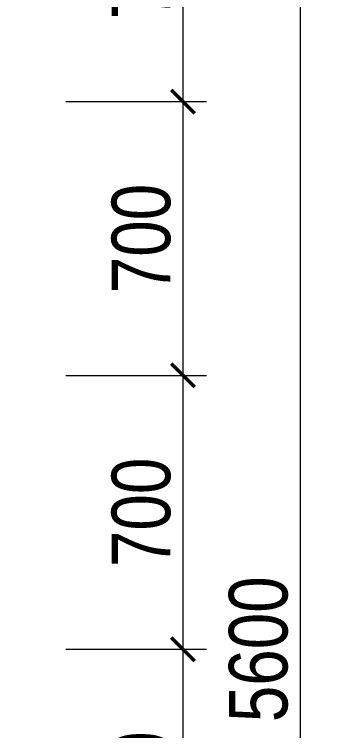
# Model space of a CAD drawing. Header units: millimetres. Extents: x -547695 to 905972, y -1055718 to 167349.
# Drawn here: x -483611 to -482027, y -972240 to -968577 of the extents above; entities that cross this region are included whole.
import ezdxf

# ---------------------------------------------------------------- set-up
doc = ezdxf.new("R2010")
doc.units = ezdxf.units.MM
doc.layers.get('DEFPOINTS').update_dxf_attribs({"color": 1, "lineweight": 25})
doc.layers.add('A-DIMS', color=8, linetype='Continuous', lineweight=9)
doc.styles.add('VTK_Arial', font='arial.ttf', dxfattribs={"width": 0.8})
doc.dimstyles.new('A-2.5-DIM120 x 2', dxfattribs={"dimscale": 120, "dimtxt": 2.5, "dimasz": 1, "dimexe": 1, "dimexo": 0, "dimgap": 0.5, "dimtad": 1, "dimdec": 0, "dimlfac": 0.5, "dimzin": 12, "dimdsep": 46, "dimtxsty": 'VTK_Arial', "dimblk": 'ARCHTICK', "dimcen": 0, "dimdle": 1, "dimclrd": 256, "dimclre": 256, "dimclrt": 7, "dimadec": 1, "dimazin": 3, "dimtfac": 1, "dimtdec": 0, "dimtmove": 0, "dimatfit": 2, "dimfxl": 5, "dimfxlon": 1, "dimtfill": 1, "dimtolj": 1, "dimtzin": 0, "dimlwd": -1, "dimlwe": -1, "dimarcsym": 0})

# ---------------------------------------------------------------- blocks, each defined once
blk = doc.blocks.new('_ARCHTICK')
at = {"color": 0, "linetype": 'ByBlock', "const_width": 0.15}
blk.add_lwpolyline([(-0.5, -0.5), (0.5, 0.5)], dxfattribs=at)
blk = doc.blocks.new('*D1150')
at = {"layer": 'A-DIMS', "transparency": 16777216}
for p, q in [((-482747.2715936411, -973343.7883613082), (-482747.2715936411, -971703.7883613138)), ((-483347.2715936411, -971823.7883613138), (-482627.2715936411, -971823.7883613138)), ((-483347.2715936411, -973223.7883613082), (-482627.2715936411, -973223.7883613082))]:
    blk.add_line(p, q, dxfattribs=at)
at = {"layer": 'DEFPOINTS', "color": 0, "transparency": 16777216}
for p in [(-483610.7411014498, -971823.7883613138), (-482747.2715936411, -971823.7883613138), (-483610.7411014501, -973223.7883613082)]:
    blk.add_point(p, dxfattribs=at)
at = {"layer": 'A-DIMS', "transparency": 16777216, "xscale": 120, "yscale": 120, "zscale": 120}
for p, rotation in [((-482747.2715936411, -971823.7883613138), 90), ((-482747.2715936411, -973223.7883613082), 270)]:
    blk.add_blockref('_ARCHTICK', p, dxfattribs=dict(at, rotation=rotation))
at = {"layer": 'A-DIMS', "color": 7, "transparency": 16777216, "insert": (-482960.4434899576, -972523.788361311), "char_height": 300, "attachment_point": 5, "rotation": 90, "style": 'VTK_Arial', "bg_fill": 3, "box_fill_scale": 1.1, "bg_fill_color": 257, "bg_fill_transparency": 0}
blk.add_mtext('\\A1;700', dxfattribs=at)
blk = doc.blocks.new('*D1151')
at = {"layer": 'A-DIMS', "transparency": 16777216}
for p, q in [((-482747.2715936411, -971943.7883613138), (-482747.2715936411, -970303.7883613193)), ((-483347.2715936411, -970423.7883613193), (-482627.2715936411, -970423.7883613193)), ((-483347.2715936411, -971823.7883613138), (-482627.2715936411, -971823.7883613138))]:
    blk.add_line(p, q, dxfattribs=at)
at = {"layer": 'DEFPOINTS', "color": 0, "transparency": 16777216}
for p in [(-483610.7411014498, -970423.7883613193), (-482747.2715936411, -970423.7883613193), (-483610.7411014501, -971823.7883613138)]:
    blk.add_point(p, dxfattribs=at)
at = {"layer": 'A-DIMS', "transparency": 16777216, "xscale": 120, "yscale": 120, "zscale": 120}
for p, rotation in [((-482747.2715936411, -970423.7883613193), 90), ((-482747.2715936411, -971823.7883613138), 270)]:
    blk.add_blockref('_ARCHTICK', p, dxfattribs=dict(at, rotation=rotation))
at = {"layer": 'A-DIMS', "color": 7, "transparency": 16777216, "insert": (-482960.4434899576, -971123.7883613165), "char_height": 300, "attachment_point": 5, "rotation": 90, "style": 'VTK_Arial', "bg_fill": 3, "box_fill_scale": 1.1, "bg_fill_color": 257, "bg_fill_transparency": 0}
blk.add_mtext('\\A1;700', dxfattribs=at)
blk = doc.blocks.new('*D1152')
at = {"layer": 'A-DIMS', "transparency": 16777216}
for p, q in [((-482747.2715936411, -970543.7883613193), (-482747.2715936411, -968903.7883613249)), ((-483347.2715936411, -969023.7883613249), (-482627.2715936411, -969023.7883613249)), ((-483347.2715936411, -970423.7883613193), (-482627.2715936411, -970423.7883613193))]:
    blk.add_line(p, q, dxfattribs=at)
at = {"layer": 'DEFPOINTS', "color": 0, "transparency": 16777216}
for p in [(-483610.7411014498, -969023.7883613249), (-482747.2715936411, -969023.7883613249), (-483610.7411014501, -970423.7883613193)]:
    blk.add_point(p, dxfattribs=at)
at = {"layer": 'A-DIMS', "transparency": 16777216, "xscale": 120, "yscale": 120, "zscale": 120}
for p, rotation in [((-482747.2715936411, -969023.7883613249), 90), ((-482747.2715936411, -970423.7883613193), 270)]:
    blk.add_blockref('_ARCHTICK', p, dxfattribs=dict(at, rotation=rotation))
at = {"layer": 'A-DIMS', "color": 7, "transparency": 16777216, "insert": (-482960.4434899576, -969723.7883613221), "char_height": 300, "attachment_point": 5, "rotation": 90, "style": 'VTK_Arial', "bg_fill": 3, "box_fill_scale": 1.1, "bg_fill_color": 257, "bg_fill_transparency": 0}
blk.add_mtext('\\A1;700', dxfattribs=at)
blk = doc.blocks.new('*D1153')
at = {"layer": 'A-DIMS', "transparency": 16777216}
for p, q in [((-482747.2715936411, -969143.7883613249), (-482747.2715936411, -967503.7883613305)), ((-483347.2715936411, -967623.7883613305), (-482627.2715936411, -967623.7883613305)), ((-483347.2715936411, -969023.7883613249), (-482627.2715936411, -969023.7883613249))]:
    blk.add_line(p, q, dxfattribs=at)
at = {"layer": 'DEFPOINTS', "color": 0, "transparency": 16777216}
for p in [(-483610.7411014498, -967623.7883613305), (-482747.2715936411, -967623.7883613305), (-483610.7411014501, -969023.7883613249)]:
    blk.add_point(p, dxfattribs=at)
at = {"layer": 'A-DIMS', "transparency": 16777216, "xscale": 120, "yscale": 120, "zscale": 120}
for p, rotation in [((-482747.2715936411, -967623.7883613305), 90), ((-482747.2715936411, -969023.7883613249), 270)]:
    blk.add_blockref('_ARCHTICK', p, dxfattribs=dict(at, rotation=rotation))
at = {"layer": 'A-DIMS', "color": 7, "transparency": 16777216, "insert": (-482960.4434899576, -968323.7883613277), "char_height": 300, "attachment_point": 5, "rotation": 90, "style": 'VTK_Arial', "bg_fill": 3, "box_fill_scale": 1.1, "bg_fill_color": 257, "bg_fill_transparency": 0}
blk.add_mtext('\\A1;700', dxfattribs=at)
blk = doc.blocks.new('*D1155')
at = {"layer": 'A-DIMS', "transparency": 16777216}
for p, q in [((-482147.2715936411, -966103.7883613361), (-482147.2715936411, -977543.7883612914)), ((-482747.2715936411, -966223.7883613361), (-482027.2715936411, -966223.7883613361)), ((-482747.2715936411, -977423.7883612914), (-482027.2715936411, -977423.7883612914))]:
    blk.add_line(p, q, dxfattribs=at)
at = {"layer": 'DEFPOINTS', "color": 0, "transparency": 16777216}
for p in [(-483610.7411014498, -966223.7883613361), (-483610.7411014501, -977423.7883612914), (-482147.2715936411, -977423.7883612914)]:
    blk.add_point(p, dxfattribs=at)
at = {"layer": 'A-DIMS', "transparency": 16777216, "xscale": 120, "yscale": 120, "zscale": 120}
for p, rotation in [((-482147.2715936411, -966223.7883613361), 90), ((-482147.2715936411, -977423.7883612914), 270)]:
    blk.add_blockref('_ARCHTICK', p, dxfattribs=dict(at, rotation=rotation))
at = {"layer": 'A-DIMS', "color": 7, "transparency": 16777216, "insert": (-482360.4434899576, -971823.7883613138), "char_height": 300, "attachment_point": 5, "rotation": 90, "style": 'VTK_Arial', "bg_fill": 3, "box_fill_scale": 1.1, "bg_fill_color": 257, "bg_fill_transparency": 0}
blk.add_mtext('\\A1;5600', dxfattribs=at)

msp = doc.modelspace()

# ---------------------------------------------------------------- dimensions: what is measured, and where the dimension line sits
at = {"layer": 'A-DIMS'}
dim = msp.add_linear_dim(base=(-482747.2715936411, -971823.7883613138), p1=(-483610.7411014501, -973223.7883613082, 0.0002211265092522118), p2=(-483610.7411014498, -971823.7883613138, 0.0002211265092517678), angle=90, dimstyle='A-2.5-DIM120 x 2', override={"dimpost": '\\X', "dimtmove": 1}, dxfattribs=at)
dim.commit()
dim.dimension.update_dxf_attribs({"geometry": '*D1150', "text_midpoint": (-482960.4434899576, -972523.788361311)})

# ---------------------------------------------------------------- next in the draw order: dimensions: what is measured, and where the dimension line sits
dim = msp.add_linear_dim(base=(-482747.2715936411, -970423.7883613193), p1=(-483610.7411014501, -971823.7883613138, 0.0002211265092522118), p2=(-483610.7411014498, -970423.7883613193, 0.0002211265092517678), angle=90, dimstyle='A-2.5-DIM120 x 2', override={"dimpost": '\\X', "dimtmove": 1}, dxfattribs=at)
dim.commit()
dim.dimension.update_dxf_attribs({"geometry": '*D1151', "text_midpoint": (-482960.4434899576, -971123.7883613165)})

# ---------------------------------------------------------------- next in the draw order: dimensions: what is measured, and where the dimension line sits
dim = msp.add_linear_dim(base=(-482747.2715936411, -969023.7883613249), p1=(-483610.7411014501, -970423.7883613193, 0.0002211265092522118), p2=(-483610.7411014498, -969023.7883613249, 0.0002211265092517678), angle=90, dimstyle='A-2.5-DIM120 x 2', override={"dimpost": '\\X', "dimtmove": 1}, dxfattribs=at)
dim.commit()
dim.dimension.update_dxf_attribs({"geometry": '*D1152', "text_midpoint": (-482960.4434899576, -969723.7883613221)})

# ---------------------------------------------------------------- next in the draw order: dimensions: what is measured, and where the dimension line sits
dim = msp.add_linear_dim(base=(-482747.2715936411, -967623.7883613305), p1=(-483610.7411014501, -969023.7883613249, 0.0002211265092522118), p2=(-483610.7411014498, -967623.7883613305, 0.0002211265092517678), angle=90, dimstyle='A-2.5-DIM120 x 2', override={"dimpost": '\\X', "dimtmove": 1}, dxfattribs=at)
dim.commit()
dim.dimension.update_dxf_attribs({"geometry": '*D1153', "text_midpoint": (-482960.4434899576, -968323.7883613277)})

# ---------------------------------------------------------------- next in the draw order: dimensions: what is measured, and where the dimension line sits
dim = msp.add_linear_dim(base=(-482147.2715936411, -977423.7883612914), p1=(-483610.7411014498, -966223.7883613361, 0.0002211265092517678), p2=(-483610.7411014501, -977423.7883612914), angle=90, dimstyle='A-2.5-DIM120 x 2', override={"dimpost": '\\X', "dimtmove": 1}, dxfattribs=at)
dim.commit()
dim.dimension.update_dxf_attribs({"geometry": '*D1155', "text_midpoint": (-482360.4434899576, -971823.7883613138)})

doc.saveas('drawing.dxf')
